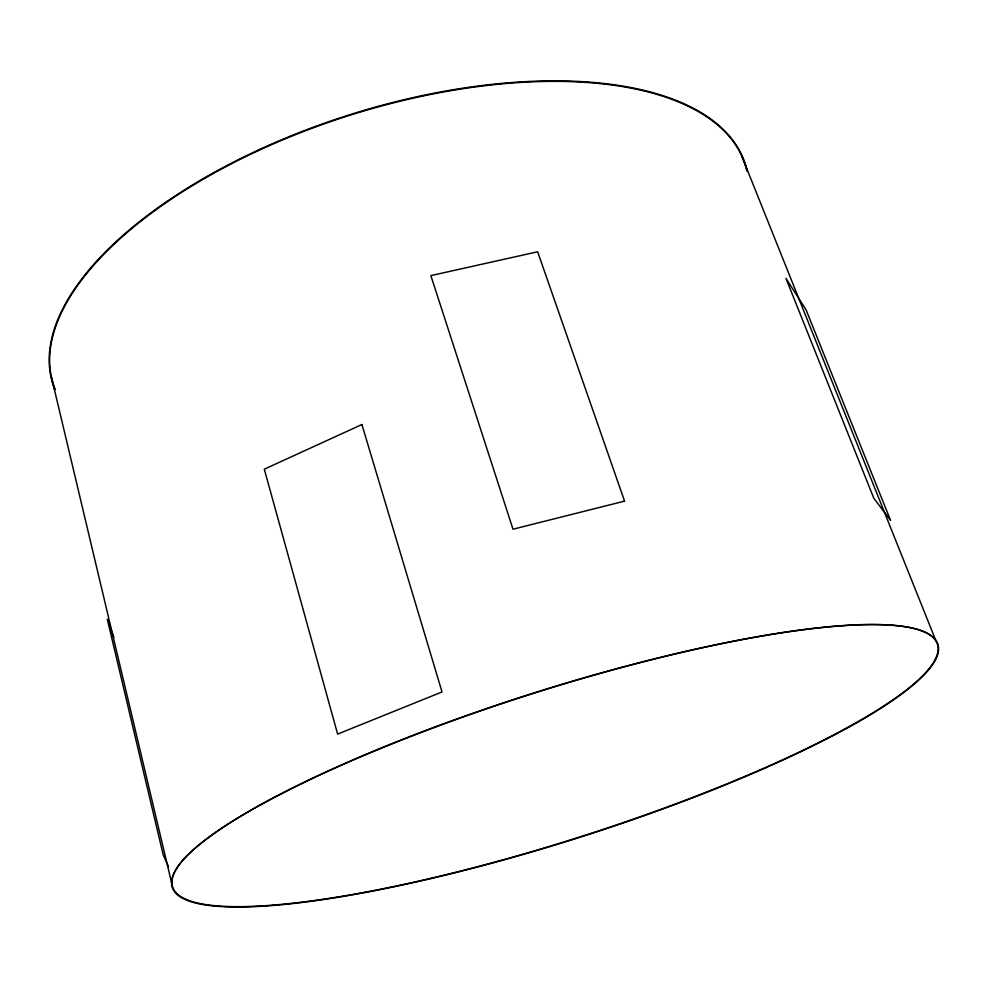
<?xml version="1.0" encoding="UTF-8"?>
<svg xmlns="http://www.w3.org/2000/svg" width="988" height="988" viewBox="0 0 988 988"><rect width="100%" height="100%" fill="white"/><g stroke="black" fill="none" stroke-linecap="round" stroke-linejoin="round"><path stroke-width="1.48" d="M168.565 866.809L163.218 854.916L107.284 619.192L113.904 637.309M741.432 155.289L936.192 641.434M51.191 376.058L172.048 884.655M54.933 389.754A363.263 166.861 -17.6 0 1 348.048 115.287A363.263 166.861 -17.6 0 1 746.854 169.652M55.056 389.149A362.905 166.639 -17.6 0 1 350.184 115.151A362.905 166.639 -17.6 0 1 746.842 171.085M361.904 424.531L264.29 469.189L337.624 734.096L442.031 691.946L361.904 424.531M624.564 501.138L512.994 529.21L430.867 275.615L537.657 251.779L624.564 501.138M890.497 520.231L873.849 498.335L785.942 278.357L806.085 309.824L890.497 520.231M365.424 892.46A401.647 75.607 -17.6 0 0 938.6 648.375A401.647 75.607 -17.6 0 0 361.2 756.61A401.647 75.607 -17.6 0 0 365.424 892.46M378.663 889.595A401.214 75.582 -17.6 0 0 937.723 645.312A401.214 75.582 -17.6 0 0 348.616 761.81A401.214 75.582 -17.6 0 0 378.663 889.595"/></g></svg>
